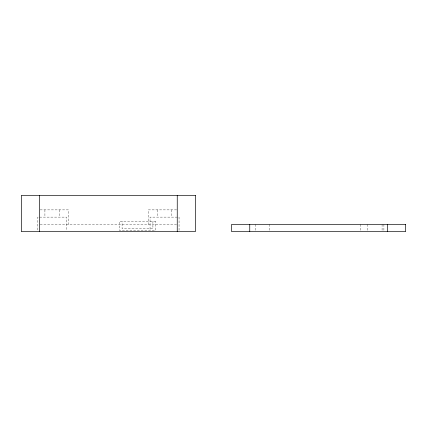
<?xml version="1.0" encoding="UTF-8"?>
<svg xmlns="http://www.w3.org/2000/svg" width="427" height="427" viewBox="0 0 427 427"><rect width="100%" height="100%" fill="white"/><g stroke="black" fill="none" stroke-linecap="round" stroke-linejoin="round"><path stroke-width="0.32" stroke-dasharray="2.13 1.6" d="M40.138 209.876L68.48 209.876L68.48 224.378M176.586 209.876L148.244 209.876L148.244 224.378M38.158 217.124L37.667 217.124L37.667 230.308M39.61 217.124L66.671 217.124L66.671 230.308M40.138 224.378L176.586 224.378M383.9 224.378L383.9 230.308M382.085 224.378L382.085 230.308M367.583 224.378L367.583 230.308M360.329 224.378L360.329 230.308M269.693 224.378L269.693 230.308M255.191 224.378L255.191 230.308M179.057 230.308L179.057 217.124L150.053 217.124L150.053 230.308M171.809 209.876L171.809 217.124M157.307 209.876L157.307 217.124M152.909 221.474L152.909 228.728L122.09 228.728L122.09 221.474M59.417 209.876L59.417 217.124M44.915 209.876L44.915 217.124M155.807 221.474L119.192 221.474L119.192 230.18L155.807 230.18L155.807 221.474"/><path stroke-width="0.64" d="M387.524 224.378L387.524 231.626M249.752 224.378L249.752 231.626M177.248 195.374L177.248 231.626M39.476 195.374L39.476 231.626M195.374 195.374L21.35 195.374L21.35 231.626L195.374 231.626L195.374 195.374M405.65 224.378L231.626 224.378L231.626 231.626L405.65 231.626L405.65 224.378"/></g></svg>
